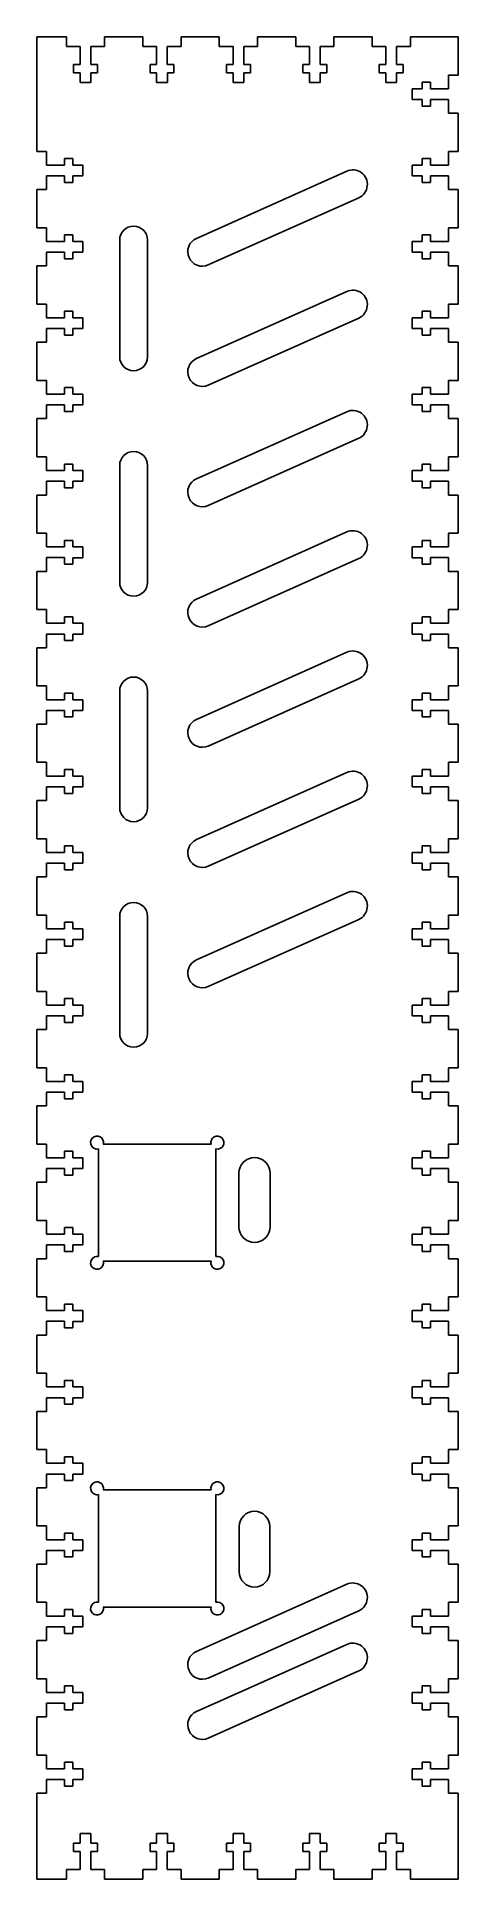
# Model space of a CAD drawing. Header units: millimetres. Extents: x -70 to 70, y -306 to 306.
import ezdxf

# ---------------------------------------------------------------- set-up
doc = ezdxf.new("R2010")
doc.units = ezdxf.units.MM
doc.layers.add('SLD-0', color=179, linetype='Continuous')

msp = doc.modelspace()

# ---------------------------------------------------------------- linework, layer by layer
at = {"layer": 'SLD-0'}
for p, q in [((-60.17, 306.39), (-70, 306.39)), ((-70, 306.39), (-70, 268.29)), ((-60.17, 303.21), (-60.17, 306.39)), ((-34.77, 306.39), (-47.47, 306.39)), ((-47.47, 306.39), (-47.47, 303.21)), ((-34.77, 303.21), (-34.77, 306.39)), ((-9.37, 306.39), (-22.07, 306.39)), ((-22.07, 306.39), (-22.07, 303.21)), ((-9.37, 303.21), (-9.37, 306.39)), ((16.03, 306.39), (3.33, 306.39)), ((3.33, 306.39), (3.33, 303.21)), ((16.03, 303.21), (16.03, 306.39)), ((41.43, 306.39), (28.73, 306.39)), ((28.73, 306.39), (28.73, 303.21)), ((41.43, 303.21), (41.43, 306.39)), ((70, 306.39), (54.13, 306.39)), ((54.13, 306.39), (54.13, 303.21)), ((70, 293.69), (70, 306.39)), ((-55.6, 303.21), (-60.17, 303.21)), ((-55.6, 297.21), (-55.6, 303.21)), ((-47.47, 303.21), (-52.04, 303.21)), ((-52.04, 303.21), (-52.04, 297.21)), ((-30.2, 303.21), (-34.77, 303.21)), ((-30.2, 297.21), (-30.2, 303.21)), ((-22.07, 303.21), (-26.64, 303.21)), ((-26.64, 303.21), (-26.64, 297.21)), ((-4.8, 303.21), (-9.37, 303.21)), ((-4.8, 297.21), (-4.8, 303.21)), ((3.33, 303.21), (-1.24, 303.21)), ((-1.24, 303.21), (-1.24, 297.21)), ((20.6, 303.21), (16.03, 303.21)), ((20.6, 297.21), (20.6, 303.21)), ((28.73, 303.21), (24.16, 303.21)), ((24.16, 303.21), (24.16, 297.21)), ((46, 303.21), (41.43, 303.21)), ((46, 297.21), (46, 303.21)), ((54.13, 303.21), (49.56, 303.21)), ((49.56, 303.21), (49.56, 297.21)), ((-57.79, 294.43), (-57.79, 297.21)), ((-57.79, 297.21), (-55.6, 297.21)), ((-55.6, 294.43), (-57.79, 294.43)), ((-55.6, 291.15), (-55.6, 294.43)), ((-52.04, 297.21), (-49.85, 297.21)), ((-49.85, 294.43), (-52.03, 294.43)), ((-52.03, 294.43), (-52.03, 291.15)), ((-49.85, 297.21), (-49.85, 294.43)), ((-32.39, 294.43), (-32.39, 297.21)), ((-32.39, 297.21), (-30.2, 297.21)), ((-30.2, 294.43), (-32.39, 294.43)), ((-30.2, 291.15), (-30.2, 294.43)), ((-26.64, 297.21), (-24.45, 297.21)), ((-24.45, 294.43), (-26.63, 294.43)), ((-26.63, 294.43), (-26.63, 291.15)), ((-24.45, 297.21), (-24.45, 294.43)), ((-6.99, 294.43), (-6.99, 297.21)), ((-6.99, 297.21), (-4.8, 297.21)), ((-4.8, 294.43), (-6.99, 294.43)), ((-4.8, 291.15), (-4.8, 294.43)), ((-1.24, 297.21), (0.95, 297.21)), ((0.95, 294.43), (-1.23, 294.43)), ((-1.23, 294.43), (-1.23, 291.15)), ((0.95, 297.21), (0.95, 294.43)), ((18.41, 294.43), (18.41, 297.21)), ((18.41, 297.21), (20.6, 297.21)), ((20.6, 294.43), (18.41, 294.43)), ((20.6, 291.15), (20.6, 294.43)), ((24.16, 297.21), (26.35, 297.21)), ((26.35, 294.43), (24.17, 294.43)), ((24.17, 294.43), (24.17, 291.15)), ((26.35, 297.21), (26.35, 294.43)), ((43.81, 294.43), (43.81, 297.21)), ((43.81, 297.21), (46, 297.21)), ((46, 294.43), (43.81, 294.43)), ((46, 291.15), (46, 294.43)), ((49.56, 297.21), (51.75, 297.21)), ((51.75, 294.43), (49.57, 294.43)), ((49.57, 294.43), (49.57, 291.15)), ((51.75, 297.21), (51.75, 294.43)), ((-52.03, 291.15), (-55.6, 291.15)), ((-26.63, 291.15), (-30.2, 291.15)), ((-1.23, 291.15), (-4.8, 291.15)), ((24.17, 291.15), (20.6, 291.15)), ((49.57, 291.15), (46, 291.15)), ((54.76, 285.55), (54.76, 289.12)), ((54.76, 289.12), (58.05, 289.12)), ((58.05, 289.12), (58.05, 291.31)), ((58.05, 291.31), (60.83, 291.31)), ((60.83, 291.31), (60.83, 289.12)), ((60.83, 289.12), (66.83, 289.12)), ((66.83, 289.12), (66.83, 293.69)), ((66.83, 293.69), (70, 293.69)), ((58.05, 285.55), (54.76, 285.55)), ((58.05, 283.37), (58.05, 285.55)), ((60.83, 283.37), (58.05, 283.37)), ((60.83, 285.56), (60.83, 283.37)), ((66.83, 285.56), (60.83, 285.56)), ((66.83, 280.99), (66.83, 285.56)), ((70, 280.99), (66.83, 280.99)), ((70, 268.29), (70, 280.99)), ((-70, 268.29), (-66.82, 268.29)), ((-66.82, 268.29), (-66.82, 263.72)), ((-66.82, 263.72), (-60.82, 263.72)), ((-60.82, 263.72), (-60.82, 265.91)), ((-60.82, 265.91), (-58.04, 265.91)), ((-58.04, 265.91), (-58.04, 263.72)), ((-58.04, 263.72), (-54.76, 263.72)), ((-54.76, 263.72), (-54.76, 260.15)), ((54.76, 260.15), (54.76, 263.72)), ((54.76, 263.72), (58.05, 263.72)), ((58.05, 263.72), (58.05, 265.91)), ((58.05, 265.91), (60.83, 265.91)), ((60.83, 265.91), (60.83, 263.72)), ((60.83, 263.72), (66.83, 263.72)), ((66.83, 263.72), (66.83, 268.29)), ((66.83, 268.29), (70, 268.29)), ((-60.82, 260.16), (-66.82, 260.16)), ((-66.82, 260.16), (-66.82, 255.59)), ((-60.82, 257.97), (-60.82, 260.16)), ((-58.04, 257.97), (-60.82, 257.97)), ((-54.76, 260.15), (-58.04, 260.15)), ((-58.04, 260.15), (-58.04, 257.97)), ((-16.97, 239.36), (33.03, 261.7)), ((58.05, 260.15), (54.76, 260.15)), ((58.05, 257.97), (58.05, 260.15)), ((60.83, 257.97), (58.05, 257.97)), ((66.83, 260.16), (60.83, 260.16)), ((60.83, 260.16), (60.83, 257.97)), ((66.83, 255.59), (66.83, 260.16)), ((-66.82, 255.59), (-70, 255.59)), ((-70, 255.59), (-70, 242.89)), ((36.98, 252.85), (-13.02, 230.51)), ((70, 255.59), (66.83, 255.59)), ((70, 242.89), (70, 255.59)), ((-70, 242.89), (-66.82, 242.89)), ((-66.82, 242.89), (-66.82, 238.32)), ((-60.82, 238.32), (-60.82, 240.51)), ((-60.82, 240.51), (-58.04, 240.51)), ((-58.04, 240.51), (-58.04, 238.32)), ((58.05, 238.32), (58.05, 240.51)), ((58.05, 240.51), (60.83, 240.51)), ((60.83, 240.51), (60.83, 238.32)), ((66.83, 238.32), (66.83, 242.89)), ((66.83, 242.89), (70, 242.89)), ((-66.82, 238.32), (-60.82, 238.32)), ((-60.82, 234.76), (-66.82, 234.76)), ((-66.82, 234.76), (-66.82, 230.19)), ((-60.82, 232.57), (-60.82, 234.76)), ((-58.04, 238.32), (-54.76, 238.32)), ((-54.76, 234.75), (-58.04, 234.75)), ((-58.04, 234.75), (-58.04, 232.57)), ((-54.76, 238.32), (-54.76, 234.75)), ((-42.47, 199.94), (-42.47, 238.84)), ((-33.25, 238.84), (-33.25, 199.94)), ((54.76, 234.75), (54.76, 238.32)), ((54.76, 238.32), (58.05, 238.32)), ((58.05, 234.75), (54.76, 234.75)), ((58.05, 232.57), (58.05, 234.75)), ((60.83, 238.32), (66.83, 238.32)), ((66.83, 234.76), (60.83, 234.76)), ((60.83, 234.76), (60.83, 232.57)), ((66.83, 230.19), (66.83, 234.76)), ((-66.82, 230.19), (-70, 230.19)), ((-70, 230.19), (-70, 217.49)), ((-58.04, 232.57), (-60.82, 232.57)), ((60.83, 232.57), (58.05, 232.57)), ((70, 230.19), (66.83, 230.19)), ((70, 217.49), (70, 230.19)), ((-16.97, 199.36), (33.03, 221.7)), ((-70, 217.49), (-66.82, 217.49)), ((-66.82, 217.49), (-66.82, 212.92)), ((-60.82, 212.92), (-60.82, 215.11)), ((-60.82, 215.11), (-58.04, 215.11)), ((-58.04, 215.11), (-58.04, 212.92)), ((58.05, 212.92), (58.05, 215.11)), ((58.05, 215.11), (60.83, 215.11)), ((60.83, 215.11), (60.83, 212.92)), ((66.83, 212.92), (66.83, 217.49)), ((66.83, 217.49), (70, 217.49)), ((-66.82, 212.92), (-60.82, 212.92)), ((-60.82, 209.36), (-66.82, 209.36)), ((-66.82, 209.36), (-66.82, 204.79)), ((-60.82, 207.17), (-60.82, 209.36)), ((-58.04, 212.92), (-54.76, 212.92)), ((-54.76, 209.35), (-58.04, 209.35)), ((-58.04, 209.35), (-58.04, 207.17)), ((-54.76, 212.92), (-54.76, 209.35)), ((36.98, 212.85), (-13.02, 190.51)), ((54.76, 209.35), (54.76, 212.92)), ((54.76, 212.92), (58.05, 212.92)), ((58.05, 209.35), (54.76, 209.35)), ((58.05, 207.17), (58.05, 209.35)), ((60.83, 212.92), (66.83, 212.92)), ((66.83, 209.36), (60.83, 209.36)), ((60.83, 209.36), (60.83, 207.17)), ((66.83, 204.79), (66.83, 209.36)), ((-66.82, 204.79), (-70, 204.79)), ((-70, 204.79), (-70, 192.09)), ((-58.04, 207.17), (-60.82, 207.17)), ((60.83, 207.17), (58.05, 207.17)), ((70, 204.79), (66.83, 204.79)), ((70, 192.09), (70, 204.79)), ((-70, 192.09), (-66.82, 192.09)), ((-66.82, 192.09), (-66.82, 187.52)), ((66.83, 187.52), (66.83, 192.09)), ((66.83, 192.09), (70, 192.09)), ((-66.82, 187.52), (-60.82, 187.52)), ((-60.82, 183.96), (-66.82, 183.96)), ((-66.82, 183.96), (-66.82, 179.39)), ((-60.82, 187.52), (-60.82, 189.71)), ((-60.82, 189.71), (-58.04, 189.71)), ((-60.82, 181.77), (-60.82, 183.96)), ((-58.04, 189.71), (-58.04, 187.52)), ((-58.04, 187.52), (-54.76, 187.52)), ((-54.76, 183.95), (-58.04, 183.95)), ((-58.04, 183.95), (-58.04, 181.77)), ((-54.76, 187.52), (-54.76, 183.95)), ((54.76, 183.95), (54.76, 187.52)), ((54.76, 187.52), (58.05, 187.52)), ((58.05, 183.95), (54.76, 183.95)), ((58.05, 187.52), (58.05, 189.71)), ((58.05, 189.71), (60.83, 189.71)), ((58.05, 181.77), (58.05, 183.95)), ((60.83, 189.71), (60.83, 187.52)), ((60.83, 187.52), (66.83, 187.52)), ((66.83, 183.96), (60.83, 183.96)), ((60.83, 183.96), (60.83, 181.77)), ((66.83, 179.39), (66.83, 183.96)), ((-66.82, 179.39), (-70, 179.39)), ((-70, 179.39), (-70, 166.69)), ((-58.04, 181.77), (-60.82, 181.77)), ((-16.97, 159.36), (33.03, 181.7)), ((60.83, 181.77), (58.05, 181.77)), ((70, 179.39), (66.83, 179.39)), ((70, 166.69), (70, 179.39)), ((36.98, 172.85), (-13.02, 150.51)), ((-70, 166.69), (-66.82, 166.69)), ((-66.82, 166.69), (-66.82, 162.12)), ((66.83, 162.12), (66.83, 166.69)), ((66.83, 166.69), (70, 166.69)), ((-66.82, 162.12), (-60.82, 162.12)), ((-60.82, 162.12), (-60.82, 164.31)), ((-60.82, 164.31), (-58.04, 164.31)), ((-58.04, 164.31), (-58.04, 162.12)), ((-58.04, 162.12), (-54.76, 162.12)), ((-54.76, 162.12), (-54.76, 158.55)), ((-42.47, 124.94), (-42.47, 163.84)), ((-33.25, 163.84), (-33.25, 124.94)), ((54.76, 158.55), (54.76, 162.12)), ((54.76, 162.12), (58.05, 162.12)), ((58.05, 162.12), (58.05, 164.31)), ((58.05, 164.31), (60.83, 164.31)), ((60.83, 164.31), (60.83, 162.12)), ((60.83, 162.12), (66.83, 162.12)), ((-66.82, 153.99), (-70, 153.99)), ((-70, 153.99), (-70, 141.29)), ((-60.82, 158.56), (-66.82, 158.56)), ((-66.82, 158.56), (-66.82, 153.99)), ((-60.82, 156.37), (-60.82, 158.56)), ((-58.04, 156.37), (-60.82, 156.37)), ((-54.76, 158.55), (-58.04, 158.55)), ((-58.04, 158.55), (-58.04, 156.37)), ((58.05, 158.55), (54.76, 158.55)), ((58.05, 156.37), (58.05, 158.55)), ((60.83, 156.37), (58.05, 156.37)), ((66.83, 158.56), (60.83, 158.56)), ((60.83, 158.56), (60.83, 156.37)), ((66.83, 153.99), (66.83, 158.56)), ((70, 153.99), (66.83, 153.99)), ((70, 141.29), (70, 153.99)), ((-70, 141.29), (-66.82, 141.29)), ((-66.82, 141.29), (-66.82, 136.72)), ((-16.97, 119.36), (33.03, 141.7)), ((66.83, 136.72), (66.83, 141.29)), ((66.83, 141.29), (70, 141.29)), ((-66.82, 136.72), (-60.82, 136.72)), ((-60.82, 136.72), (-60.82, 138.91)), ((-60.82, 138.91), (-58.04, 138.91)), ((-58.04, 138.91), (-58.04, 136.72)), ((-58.04, 136.72), (-54.76, 136.72)), ((-54.76, 136.72), (-54.76, 133.15)), ((54.76, 133.15), (54.76, 136.72)), ((54.76, 136.72), (58.05, 136.72)), ((58.05, 136.72), (58.05, 138.91)), ((58.05, 138.91), (60.83, 138.91)), ((60.83, 138.91), (60.83, 136.72)), ((60.83, 136.72), (66.83, 136.72)), ((-60.82, 133.16), (-66.82, 133.16)), ((-66.82, 133.16), (-66.82, 128.59)), ((-60.82, 130.97), (-60.82, 133.16)), ((-58.04, 130.97), (-60.82, 130.97)), ((-54.76, 133.15), (-58.04, 133.15)), ((-58.04, 133.15), (-58.04, 130.97)), ((36.98, 132.85), (-13.02, 110.51)), ((58.05, 133.15), (54.76, 133.15)), ((58.05, 130.97), (58.05, 133.15)), ((60.83, 130.97), (58.05, 130.97)), ((66.83, 133.16), (60.83, 133.16)), ((60.83, 133.16), (60.83, 130.97)), ((66.83, 128.59), (66.83, 133.16)), ((-66.82, 128.59), (-70, 128.59)), ((-70, 128.59), (-70, 115.89)), ((70, 128.59), (66.83, 128.59)), ((70, 115.89), (70, 128.59)), ((-70, 115.89), (-66.82, 115.89)), ((-66.82, 115.89), (-66.82, 111.32)), ((-66.82, 111.32), (-60.82, 111.32)), ((-60.82, 111.32), (-60.82, 113.51)), ((-60.82, 113.51), (-58.04, 113.51)), ((-58.04, 113.51), (-58.04, 111.32)), ((-58.04, 111.32), (-54.76, 111.32)), ((-54.76, 111.32), (-54.76, 107.75)), ((54.76, 107.75), (54.76, 111.32)), ((54.76, 111.32), (58.05, 111.32)), ((58.05, 111.32), (58.05, 113.51)), ((58.05, 113.51), (60.83, 113.51)), ((60.83, 113.51), (60.83, 111.32)), ((60.83, 111.32), (66.83, 111.32)), ((66.83, 111.32), (66.83, 115.89)), ((66.83, 115.89), (70, 115.89)), ((-60.82, 107.76), (-66.82, 107.76)), ((-66.82, 107.76), (-66.82, 103.19)), ((-60.82, 105.57), (-60.82, 107.76)), ((-58.04, 105.57), (-60.82, 105.57)), ((-54.76, 107.75), (-58.04, 107.75)), ((-58.04, 107.75), (-58.04, 105.57)), ((58.05, 107.75), (54.76, 107.75)), ((58.05, 105.57), (58.05, 107.75)), ((60.83, 105.57), (58.05, 105.57)), ((66.83, 107.76), (60.83, 107.76)), ((60.83, 107.76), (60.83, 105.57)), ((66.83, 103.19), (66.83, 107.76)), ((-66.82, 103.19), (-70, 103.19)), ((-70, 103.19), (-70, 90.49)), ((-16.97, 79.36), (33.03, 101.7)), ((70, 103.19), (66.83, 103.19)), ((70, 90.49), (70, 103.19)), ((36.98, 92.85), (-13.02, 70.51)), ((-70, 90.49), (-66.82, 90.49)), ((-66.82, 90.49), (-66.82, 85.92)), ((-66.82, 85.92), (-60.82, 85.92)), ((-60.82, 85.92), (-60.82, 88.11)), ((-60.82, 88.11), (-58.04, 88.11)), ((-58.04, 88.11), (-58.04, 85.92)), ((-58.04, 85.92), (-54.76, 85.92)), ((-54.76, 85.92), (-54.76, 82.35)), ((-42.47, 49.94), (-42.47, 88.84)), ((-33.25, 88.84), (-33.25, 49.94)), ((54.76, 82.35), (54.76, 85.92)), ((54.76, 85.92), (58.05, 85.92)), ((58.05, 85.92), (58.05, 88.11)), ((58.05, 88.11), (60.83, 88.11)), ((60.83, 88.11), (60.83, 85.92)), ((60.83, 85.92), (66.83, 85.92)), ((66.83, 85.92), (66.83, 90.49)), ((66.83, 90.49), (70, 90.49)), ((-60.82, 82.36), (-66.82, 82.36)), ((-66.82, 82.36), (-66.82, 77.79)), ((-60.82, 80.17), (-60.82, 82.36)), ((-58.04, 80.17), (-60.82, 80.17)), ((-54.76, 82.35), (-58.04, 82.35)), ((-58.04, 82.35), (-58.04, 80.17)), ((58.05, 82.35), (54.76, 82.35)), ((58.05, 80.17), (58.05, 82.35)), ((60.83, 80.17), (58.05, 80.17)), ((66.83, 82.36), (60.83, 82.36)), ((60.83, 82.36), (60.83, 80.17)), ((66.83, 77.79), (66.83, 82.36)), ((-66.82, 77.79), (-70, 77.79)), ((-70, 77.79), (-70, 65.09)), ((70, 77.79), (66.83, 77.79)), ((70, 65.09), (70, 77.79)), ((-70, 65.09), (-66.82, 65.09)), ((-66.82, 65.09), (-66.82, 60.52)), ((-60.82, 60.52), (-60.82, 62.71)), ((-60.82, 62.71), (-58.04, 62.71)), ((-58.04, 62.71), (-58.04, 60.52)), ((-16.97, 39.36), (33.03, 61.7)), ((58.05, 60.52), (58.05, 62.71)), ((58.05, 62.71), (60.83, 62.71)), ((60.83, 62.71), (60.83, 60.52)), ((66.83, 60.52), (66.83, 65.09)), ((66.83, 65.09), (70, 65.09)), ((-66.82, 60.52), (-60.82, 60.52)), ((-60.82, 56.96), (-66.82, 56.96)), ((-66.82, 56.96), (-66.82, 52.39)), ((-60.82, 54.77), (-60.82, 56.96)), ((-58.04, 60.52), (-54.76, 60.52)), ((-54.76, 56.95), (-58.04, 56.95)), ((-58.04, 56.95), (-58.04, 54.77)), ((-54.76, 60.52), (-54.76, 56.95)), ((54.76, 56.95), (54.76, 60.52)), ((54.76, 60.52), (58.05, 60.52)), ((58.05, 56.95), (54.76, 56.95)), ((58.05, 54.77), (58.05, 56.95)), ((60.83, 60.52), (66.83, 60.52)), ((66.83, 56.96), (60.83, 56.96)), ((60.83, 56.96), (60.83, 54.77)), ((66.83, 52.39), (66.83, 56.96)), ((-66.82, 52.39), (-70, 52.39)), ((-70, 52.39), (-70, 39.69)), ((-58.04, 54.77), (-60.82, 54.77)), ((36.98, 52.85), (-13.02, 30.51)), ((60.83, 54.77), (58.05, 54.77)), ((70, 52.39), (66.83, 52.39)), ((70, 39.69), (70, 52.39)), ((-70, 39.69), (-66.82, 39.69)), ((-66.82, 39.69), (-66.82, 35.12)), ((-60.82, 35.12), (-60.82, 37.31)), ((-60.82, 37.31), (-58.04, 37.31)), ((-58.04, 37.31), (-58.04, 35.12)), ((58.05, 35.12), (58.05, 37.31)), ((58.05, 37.31), (60.83, 37.31)), ((60.83, 37.31), (60.83, 35.12)), ((66.83, 35.12), (66.83, 39.69)), ((66.83, 39.69), (70, 39.69)), ((-66.82, 35.12), (-60.82, 35.12)), ((-60.82, 31.56), (-66.82, 31.56)), ((-66.82, 31.56), (-66.82, 26.99)), ((-60.82, 29.37), (-60.82, 31.56)), ((-58.04, 35.12), (-54.76, 35.12)), ((-54.76, 31.55), (-58.04, 31.55)), ((-58.04, 31.55), (-58.04, 29.37)), ((-54.76, 35.12), (-54.76, 31.55)), ((54.76, 31.55), (54.76, 35.12)), ((54.76, 35.12), (58.05, 35.12)), ((58.05, 31.55), (54.76, 31.55)), ((58.05, 29.37), (58.05, 31.55)), ((60.83, 35.12), (66.83, 35.12)), ((66.83, 31.56), (60.83, 31.56)), ((60.83, 31.56), (60.83, 29.37)), ((66.83, 26.99), (66.83, 31.56)), ((-66.82, 26.99), (-70, 26.99)), ((-70, 26.99), (-70, 14.29)), ((-58.04, 29.37), (-60.82, 29.37)), ((60.83, 29.37), (58.05, 29.37)), ((70, 26.99), (66.83, 26.99)), ((70, 14.29), (70, 26.99)), ((-16.97, -0.64), (33.03, 21.7)), ((-70, 14.29), (-66.82, 14.29)), ((-66.82, 14.29), (-66.82, 9.72)), ((-42.47, -25.06), (-42.47, 13.84)), ((-33.25, 13.84), (-33.25, -25.06)), ((36.98, 12.85), (-13.02, -9.49)), ((66.83, 9.72), (66.83, 14.29)), ((66.83, 14.29), (70, 14.29)), ((-66.82, 9.72), (-60.82, 9.72)), ((-60.82, 6.16), (-66.82, 6.16)), ((-66.82, 6.16), (-66.82, 1.59)), ((-60.82, 9.72), (-60.82, 11.91)), ((-60.82, 11.91), (-58.04, 11.91)), ((-60.82, 3.97), (-60.82, 6.16)), ((-58.04, 11.91), (-58.04, 9.72)), ((-58.04, 9.72), (-54.76, 9.72)), ((-54.76, 6.15), (-58.04, 6.15)), ((-58.04, 6.15), (-58.04, 3.97)), ((-54.76, 9.72), (-54.76, 6.15)), ((54.76, 6.15), (54.76, 9.72)), ((54.76, 9.72), (58.05, 9.72)), ((58.05, 6.15), (54.76, 6.15)), ((58.05, 9.72), (58.05, 11.91)), ((58.05, 11.91), (60.83, 11.91)), ((58.05, 3.97), (58.05, 6.15)), ((60.83, 11.91), (60.83, 9.72)), ((60.83, 9.72), (66.83, 9.72)), ((66.83, 6.16), (60.83, 6.16)), ((60.83, 6.16), (60.83, 3.97)), ((66.83, 1.59), (66.83, 6.16)), ((-66.82, 1.59), (-70, 1.59)), ((-70, 1.59), (-70, -11.11)), ((-58.04, 3.97), (-60.82, 3.97)), ((60.83, 3.97), (58.05, 3.97)), ((70, 1.59), (66.83, 1.59)), ((70, -11.11), (70, 1.59)), ((-70, -11.11), (-66.82, -11.11)), ((-66.82, -11.11), (-66.82, -15.68)), ((66.83, -15.68), (66.83, -11.11)), ((66.83, -11.11), (70, -11.11)), ((-66.82, -15.68), (-60.82, -15.68)), ((-60.82, -15.68), (-60.82, -13.49)), ((-60.82, -13.49), (-58.04, -13.49)), ((-58.04, -13.49), (-58.04, -15.68)), ((-58.04, -15.68), (-54.76, -15.68)), ((-54.76, -15.68), (-54.76, -19.25)), ((54.76, -19.25), (54.76, -15.68)), ((54.76, -15.68), (58.05, -15.68)), ((58.05, -15.68), (58.05, -13.49)), ((58.05, -13.49), (60.83, -13.49)), ((60.83, -13.49), (60.83, -15.68)), ((60.83, -15.68), (66.83, -15.68)), ((-66.82, -23.81), (-70, -23.81)), ((-70, -23.81), (-70, -36.51)), ((-60.82, -19.24), (-66.82, -19.24)), ((-66.82, -19.24), (-66.82, -23.81)), ((-60.82, -21.43), (-60.82, -19.24)), ((-58.04, -21.43), (-60.82, -21.43)), ((-54.76, -19.25), (-58.04, -19.25)), ((-58.04, -19.25), (-58.04, -21.43)), ((58.05, -19.25), (54.76, -19.25)), ((58.05, -21.43), (58.05, -19.25)), ((60.83, -21.43), (58.05, -21.43)), ((66.83, -19.24), (60.83, -19.24)), ((60.83, -19.24), (60.83, -21.43)), ((66.83, -23.81), (66.83, -19.24)), ((70, -23.81), (66.83, -23.81)), ((70, -36.51), (70, -23.81)), ((-70, -36.51), (-66.82, -36.51)), ((-66.82, -36.51), (-66.82, -41.08)), ((66.83, -41.08), (66.83, -36.51)), ((66.83, -36.51), (70, -36.51)), ((-66.82, -41.08), (-60.82, -41.08)), ((-60.82, -41.08), (-60.82, -38.89)), ((-60.82, -38.89), (-58.04, -38.89)), ((-58.04, -38.89), (-58.04, -41.08)), ((-58.04, -41.08), (-54.76, -41.08)), ((-54.76, -41.08), (-54.76, -44.65)), ((54.76, -44.65), (54.76, -41.08)), ((54.76, -41.08), (58.05, -41.08)), ((58.05, -41.08), (58.05, -38.89)), ((58.05, -38.89), (60.83, -38.89)), ((60.83, -38.89), (60.83, -41.08)), ((60.83, -41.08), (66.83, -41.08)), ((-60.82, -44.64), (-66.82, -44.64)), ((-66.82, -44.64), (-66.82, -49.21)), ((-60.82, -46.83), (-60.82, -44.64)), ((-58.04, -46.83), (-60.82, -46.83)), ((-54.76, -44.65), (-58.04, -44.65)), ((-58.04, -44.65), (-58.04, -46.83)), ((58.05, -44.65), (54.76, -44.65)), ((58.05, -46.83), (58.05, -44.65)), ((60.83, -46.83), (58.05, -46.83)), ((66.83, -44.64), (60.83, -44.64)), ((60.83, -44.64), (60.83, -46.83)), ((66.83, -49.21), (66.83, -44.64)), ((-66.82, -49.21), (-70, -49.21)), ((-70, -49.21), (-70, -61.91)), ((70, -49.21), (66.83, -49.21)), ((70, -61.91), (70, -49.21)), ((-70, -61.91), (-66.82, -61.91)), ((-66.82, -61.91), (-66.82, -66.48)), ((-66.82, -66.48), (-60.82, -66.48)), ((-60.82, -66.48), (-60.82, -64.29)), ((-60.82, -64.29), (-58.04, -64.29)), ((-58.04, -64.29), (-58.04, -66.48)), ((-58.04, -66.48), (-54.76, -66.48)), ((-54.76, -66.48), (-54.76, -70.05)), ((-49.5, -99.3), (-49.5, -63.48)), ((-47.91, -61.89), (-12.09, -61.89)), ((-10.5, -63.48), (-10.5, -99.3)), ((54.76, -70.05), (54.76, -66.48)), ((54.76, -66.48), (58.05, -66.48)), ((58.05, -66.48), (58.05, -64.29)), ((58.05, -64.29), (60.83, -64.29)), ((60.83, -64.29), (60.83, -66.48)), ((60.83, -66.48), (66.83, -66.48)), ((66.83, -66.48), (66.83, -61.91)), ((66.83, -61.91), (70, -61.91)), ((-60.82, -70.04), (-66.82, -70.04)), ((-66.82, -70.04), (-66.82, -74.61)), ((-60.82, -72.23), (-60.82, -70.04)), ((-58.04, -72.23), (-60.82, -72.23)), ((-54.76, -70.05), (-58.04, -70.05)), ((-58.04, -70.05), (-58.04, -72.23)), ((-2.89, -89.41), (-2.89, -71.57)), ((7.55, -71.57), (7.55, -89.41)), ((58.05, -70.05), (54.76, -70.05)), ((58.05, -72.23), (58.05, -70.05)), ((60.83, -72.23), (58.05, -72.23)), ((66.83, -70.04), (60.83, -70.04)), ((60.83, -70.04), (60.83, -72.23)), ((66.83, -74.61), (66.83, -70.04)), ((-66.82, -74.61), (-70, -74.61)), ((-70, -74.61), (-70, -87.31)), ((70, -74.61), (66.83, -74.61)), ((70, -87.31), (70, -74.61)), ((-70, -87.31), (-66.82, -87.31)), ((-66.82, -87.31), (-66.82, -91.88)), ((-66.82, -91.88), (-60.82, -91.88)), ((-60.82, -91.88), (-60.82, -89.69)), ((-60.82, -89.69), (-58.04, -89.69)), ((-58.04, -89.69), (-58.04, -91.88)), ((-58.04, -91.88), (-54.76, -91.88)), ((-54.76, -91.88), (-54.76, -95.45)), ((54.76, -95.45), (54.76, -91.88)), ((54.76, -91.88), (58.05, -91.88)), ((58.05, -91.88), (58.05, -89.69)), ((58.05, -89.69), (60.83, -89.69)), ((60.83, -89.69), (60.83, -91.88)), ((60.83, -91.88), (66.83, -91.88)), ((66.83, -91.88), (66.83, -87.31)), ((66.83, -87.31), (70, -87.31)), ((-60.82, -95.44), (-66.82, -95.44)), ((-66.82, -95.44), (-66.82, -100.01)), ((-60.82, -97.63), (-60.82, -95.44)), ((-58.04, -97.63), (-60.82, -97.63)), ((-54.76, -95.45), (-58.04, -95.45)), ((-58.04, -95.45), (-58.04, -97.63)), ((58.05, -95.45), (54.76, -95.45)), ((58.05, -97.63), (58.05, -95.45)), ((60.83, -97.63), (58.05, -97.63)), ((66.83, -95.44), (60.83, -95.44)), ((60.83, -95.44), (60.83, -97.63)), ((66.83, -100.01), (66.83, -95.44)), ((-66.82, -100.01), (-70, -100.01)), ((-70, -100.01), (-70, -112.71)), ((-12.09, -100.89), (-47.91, -100.89)), ((70, -100.01), (66.83, -100.01)), ((70, -112.71), (70, -100.01)), ((-70, -112.71), (-66.82, -112.71)), ((-66.82, -112.71), (-66.82, -117.28)), ((-60.82, -117.28), (-60.82, -115.09)), ((-60.82, -115.09), (-58.04, -115.09)), ((-58.04, -115.09), (-58.04, -117.28)), ((58.05, -117.28), (58.05, -115.09)), ((58.05, -115.09), (60.83, -115.09)), ((60.83, -115.09), (60.83, -117.28)), ((66.83, -117.28), (66.83, -112.71)), ((66.83, -112.71), (70, -112.71)), ((-66.82, -117.28), (-60.82, -117.28)), ((-60.82, -120.84), (-66.82, -120.84)), ((-66.82, -120.84), (-66.82, -125.41)), ((-60.82, -123.03), (-60.82, -120.84)), ((-58.04, -117.28), (-54.76, -117.28)), ((-54.76, -120.85), (-58.04, -120.85)), ((-58.04, -120.85), (-58.04, -123.03)), ((-54.76, -117.28), (-54.76, -120.85)), ((54.76, -120.85), (54.76, -117.28)), ((54.76, -117.28), (58.05, -117.28)), ((58.05, -120.85), (54.76, -120.85)), ((58.05, -123.03), (58.05, -120.85)), ((60.83, -117.28), (66.83, -117.28)), ((66.83, -120.84), (60.83, -120.84)), ((60.83, -120.84), (60.83, -123.03)), ((66.83, -125.41), (66.83, -120.84)), ((-66.82, -125.41), (-70, -125.41)), ((-70, -125.41), (-70, -138.11)), ((-58.04, -123.03), (-60.82, -123.03)), ((60.83, -123.03), (58.05, -123.03)), ((70, -125.41), (66.83, -125.41)), ((70, -138.11), (70, -125.41)), ((-70, -138.11), (-66.82, -138.11)), ((-66.82, -138.11), (-66.82, -142.68)), ((-60.82, -142.68), (-60.82, -140.49)), ((-60.82, -140.49), (-58.04, -140.49)), ((-58.04, -140.49), (-58.04, -142.68)), ((58.05, -142.68), (58.05, -140.49)), ((58.05, -140.49), (60.83, -140.49)), ((60.83, -140.49), (60.83, -142.68)), ((66.83, -142.68), (66.83, -138.11)), ((66.83, -138.11), (70, -138.11)), ((-66.82, -142.68), (-60.82, -142.68)), ((-60.82, -146.24), (-66.82, -146.24)), ((-66.82, -146.24), (-66.82, -150.81)), ((-60.82, -148.43), (-60.82, -146.24)), ((-58.04, -142.68), (-54.76, -142.68)), ((-54.76, -146.25), (-58.04, -146.25)), ((-58.04, -146.25), (-58.04, -148.43)), ((-54.76, -142.68), (-54.76, -146.25)), ((54.76, -146.25), (54.76, -142.68)), ((54.76, -142.68), (58.05, -142.68)), ((58.05, -146.25), (54.76, -146.25)), ((58.05, -148.43), (58.05, -146.25)), ((60.83, -142.68), (66.83, -142.68)), ((66.83, -146.24), (60.83, -146.24)), ((60.83, -146.24), (60.83, -148.43)), ((66.83, -150.81), (66.83, -146.24)), ((-66.82, -150.81), (-70, -150.81)), ((-70, -150.81), (-70, -163.51)), ((-58.04, -148.43), (-60.82, -148.43)), ((60.83, -148.43), (58.05, -148.43)), ((70, -150.81), (66.83, -150.81)), ((70, -163.51), (70, -150.81)), ((-70, -163.51), (-66.82, -163.51)), ((-66.82, -163.51), (-66.82, -168.08)), ((66.83, -168.08), (66.83, -163.51)), ((66.83, -163.51), (70, -163.51)), ((-66.82, -168.08), (-60.82, -168.08)), ((-60.82, -168.08), (-60.82, -165.89)), ((-60.82, -165.89), (-58.04, -165.89)), ((-58.04, -165.89), (-58.04, -168.08)), ((-58.04, -168.08), (-54.76, -168.08)), ((-54.76, -168.08), (-54.76, -171.65)), ((54.76, -171.65), (54.76, -168.08)), ((54.76, -168.08), (58.05, -168.08)), ((58.05, -168.08), (58.05, -165.89)), ((58.05, -165.89), (60.83, -165.89)), ((60.83, -165.89), (60.83, -168.08)), ((60.83, -168.08), (66.83, -168.08)), ((-66.82, -176.21), (-70, -176.21)), ((-70, -176.21), (-70, -188.91)), ((-60.82, -171.64), (-66.82, -171.64)), ((-66.82, -171.64), (-66.82, -176.21)), ((-60.82, -173.83), (-60.82, -171.64)), ((-58.04, -173.83), (-60.82, -173.83)), ((-54.76, -171.65), (-58.04, -171.65)), ((-58.04, -171.65), (-58.04, -173.83)), ((-47.91, -176.89), (-12.09, -176.89)), ((58.05, -171.65), (54.76, -171.65)), ((58.05, -173.83), (58.05, -171.65)), ((60.83, -173.83), (58.05, -173.83)), ((66.83, -171.64), (60.83, -171.64)), ((60.83, -171.64), (60.83, -173.83)), ((66.83, -176.21), (66.83, -171.64)), ((70, -176.21), (66.83, -176.21)), ((70, -188.91), (70, -176.21)), ((-49.5, -214.3), (-49.5, -178.48)), ((-10.5, -178.48), (-10.5, -214.3)), ((-70, -188.91), (-66.82, -188.91)), ((-66.82, -188.91), (-66.82, -193.48)), ((-2.74, -204.17), (-2.74, -189.11)), ((7.39, -189.11), (7.39, -204.17)), ((66.83, -193.48), (66.83, -188.91)), ((66.83, -188.91), (70, -188.91)), ((-66.82, -193.48), (-60.82, -193.48)), ((-60.82, -193.48), (-60.82, -191.29)), ((-60.82, -191.29), (-58.04, -191.29)), ((-58.04, -191.29), (-58.04, -193.48)), ((-58.04, -193.48), (-54.76, -193.48)), ((-54.76, -193.48), (-54.76, -197.05)), ((54.76, -197.05), (54.76, -193.48)), ((54.76, -193.48), (58.05, -193.48)), ((58.05, -193.48), (58.05, -191.29)), ((58.05, -191.29), (60.83, -191.29)), ((60.83, -191.29), (60.83, -193.48)), ((60.83, -193.48), (66.83, -193.48)), ((-66.82, -201.61), (-70, -201.61)), ((-70, -201.61), (-70, -214.31)), ((-60.82, -197.04), (-66.82, -197.04)), ((-66.82, -197.04), (-66.82, -201.61)), ((-60.82, -199.23), (-60.82, -197.04)), ((-58.04, -199.23), (-60.82, -199.23)), ((-54.76, -197.05), (-58.04, -197.05)), ((-58.04, -197.05), (-58.04, -199.23)), ((58.05, -197.05), (54.76, -197.05)), ((58.05, -199.23), (58.05, -197.05)), ((60.83, -199.23), (58.05, -199.23)), ((66.83, -197.04), (60.83, -197.04)), ((60.83, -197.04), (60.83, -199.23)), ((66.83, -201.61), (66.83, -197.04)), ((70, -201.61), (66.83, -201.61)), ((70, -214.31), (70, -201.61)), ((-16.97, -230.64), (33.03, -208.3)), ((-70, -214.31), (-66.82, -214.31)), ((-66.82, -214.31), (-66.82, -218.88)), ((66.83, -218.88), (66.83, -214.31)), ((66.83, -214.31), (70, -214.31)), ((-66.82, -218.88), (-60.82, -218.88)), ((-60.82, -218.88), (-60.82, -216.69)), ((-60.82, -216.69), (-58.04, -216.69)), ((-58.04, -216.69), (-58.04, -218.88)), ((-58.04, -218.88), (-54.76, -218.88)), ((-54.76, -218.88), (-54.76, -222.45)), ((-12.09, -215.89), (-47.91, -215.89)), ((36.98, -217.15), (-13.02, -239.49)), ((54.76, -222.45), (54.76, -218.88)), ((54.76, -218.88), (58.05, -218.88)), ((58.05, -218.88), (58.05, -216.69)), ((58.05, -216.69), (60.83, -216.69)), ((60.83, -216.69), (60.83, -218.88)), ((60.83, -218.88), (66.83, -218.88)), ((-60.82, -222.44), (-66.82, -222.44)), ((-66.82, -222.44), (-66.82, -227.01)), ((-60.82, -224.63), (-60.82, -222.44)), ((-58.04, -224.63), (-60.82, -224.63)), ((-54.76, -222.45), (-58.04, -222.45)), ((-58.04, -222.45), (-58.04, -224.63)), ((58.05, -222.45), (54.76, -222.45)), ((58.05, -224.63), (58.05, -222.45)), ((60.83, -224.63), (58.05, -224.63)), ((66.83, -222.44), (60.83, -222.44)), ((60.83, -222.44), (60.83, -224.63)), ((66.83, -227.01), (66.83, -222.44)), ((-66.82, -227.01), (-70, -227.01)), ((-70, -227.01), (-70, -239.71)), ((-16.97, -250.64), (33.03, -228.3)), ((70, -227.01), (66.83, -227.01)), ((70, -239.71), (70, -227.01)), ((36.98, -237.15), (-13.02, -259.49)), ((-70, -239.71), (-66.82, -239.71)), ((-66.82, -239.71), (-66.82, -244.28)), ((-66.82, -244.28), (-60.82, -244.28)), ((-60.82, -244.28), (-60.82, -242.09)), ((-60.82, -242.09), (-58.04, -242.09)), ((-58.04, -242.09), (-58.04, -244.28)), ((-58.04, -244.28), (-54.76, -244.28)), ((-54.76, -244.28), (-54.76, -247.85)), ((54.76, -247.85), (54.76, -244.28)), ((54.76, -244.28), (58.05, -244.28)), ((58.05, -244.28), (58.05, -242.09)), ((58.05, -242.09), (60.83, -242.09)), ((60.83, -242.09), (60.83, -244.28)), ((60.83, -244.28), (66.83, -244.28)), ((66.83, -244.28), (66.83, -239.71)), ((66.83, -239.71), (70, -239.71)), ((-60.82, -247.84), (-66.82, -247.84)), ((-66.82, -247.84), (-66.82, -252.41)), ((-60.82, -250.03), (-60.82, -247.84)), ((-58.04, -250.03), (-60.82, -250.03)), ((-54.76, -247.85), (-58.04, -247.85)), ((-58.04, -247.85), (-58.04, -250.03)), ((58.05, -247.85), (54.76, -247.85)), ((58.05, -250.03), (58.05, -247.85)), ((60.83, -250.03), (58.05, -250.03)), ((66.83, -247.84), (60.83, -247.84)), ((60.83, -247.84), (60.83, -250.03)), ((66.83, -252.41), (66.83, -247.84)), ((-66.82, -252.41), (-70, -252.41)), ((-70, -252.41), (-70, -265.11)), ((70, -252.41), (66.83, -252.41)), ((70, -265.11), (70, -252.41)), ((-70, -265.11), (-66.82, -265.11)), ((-66.82, -265.11), (-66.82, -269.68)), ((-60.82, -269.68), (-60.82, -267.49)), ((-60.82, -267.49), (-58.04, -267.49)), ((-58.04, -267.49), (-58.04, -269.68)), ((58.05, -269.68), (58.05, -267.49)), ((58.05, -267.49), (60.83, -267.49)), ((60.83, -267.49), (60.83, -269.68)), ((66.83, -269.68), (66.83, -265.11)), ((66.83, -265.11), (70, -265.11)), ((-66.82, -269.68), (-60.82, -269.68)), ((-60.82, -273.24), (-66.82, -273.24)), ((-66.82, -273.24), (-66.82, -277.81)), ((-60.82, -275.43), (-60.82, -273.24)), ((-58.04, -275.43), (-60.82, -275.43)), ((-58.04, -269.68), (-54.76, -269.68)), ((-54.76, -273.25), (-58.04, -273.25)), ((-58.04, -273.25), (-58.04, -275.43)), ((-54.76, -269.68), (-54.76, -273.25)), ((54.76, -273.25), (54.76, -269.68)), ((54.76, -269.68), (58.05, -269.68)), ((58.05, -273.25), (54.76, -273.25)), ((58.05, -275.43), (58.05, -273.25)), ((60.83, -275.43), (58.05, -275.43)), ((60.83, -269.68), (66.83, -269.68)), ((66.83, -273.24), (60.83, -273.24)), ((60.83, -273.24), (60.83, -275.43)), ((66.83, -277.81), (66.83, -273.24)), ((-66.82, -277.81), (-70, -277.81)), ((-70, -277.81), (-70, -306.39)), ((70, -277.81), (66.83, -277.81)), ((70, -306.39), (70, -277.81)), ((-55.6, -294.43), (-55.6, -291.15)), ((-55.6, -291.15), (-52.03, -291.15)), ((-52.03, -291.15), (-52.03, -294.43)), ((-30.2, -294.43), (-30.2, -291.15)), ((-30.2, -291.15), (-26.63, -291.15)), ((-26.63, -291.15), (-26.63, -294.43)), ((-4.8, -294.43), (-4.8, -291.15)), ((-4.8, -291.15), (-1.23, -291.15)), ((-1.23, -291.15), (-1.23, -294.43)), ((20.6, -294.43), (20.6, -291.15)), ((20.6, -291.15), (24.17, -291.15)), ((24.17, -291.15), (24.17, -294.43)), ((46, -294.43), (46, -291.15)), ((46, -291.15), (49.57, -291.15)), ((49.57, -291.15), (49.57, -294.43)), ((-57.79, -297.21), (-57.79, -294.43)), ((-57.79, -294.43), (-55.6, -294.43)), ((-55.6, -297.21), (-57.79, -297.21)), ((-55.6, -303.21), (-55.6, -297.21)), ((-49.85, -297.21), (-52.04, -297.21)), ((-52.04, -297.21), (-52.04, -303.21)), ((-52.03, -294.43), (-49.85, -294.43)), ((-49.85, -294.43), (-49.85, -297.21)), ((-32.39, -297.21), (-32.39, -294.43)), ((-32.39, -294.43), (-30.2, -294.43)), ((-30.2, -297.21), (-32.39, -297.21)), ((-30.2, -303.21), (-30.2, -297.21)), ((-24.45, -297.21), (-26.64, -297.21)), ((-26.64, -297.21), (-26.64, -303.21)), ((-26.63, -294.43), (-24.45, -294.43)), ((-24.45, -294.43), (-24.45, -297.21)), ((-6.99, -297.21), (-6.99, -294.43)), ((-6.99, -294.43), (-4.8, -294.43)), ((-4.8, -297.21), (-6.99, -297.21)), ((-4.8, -303.21), (-4.8, -297.21)), ((0.95, -297.21), (-1.24, -297.21)), ((-1.24, -297.21), (-1.24, -303.21)), ((-1.23, -294.43), (0.95, -294.43)), ((0.95, -294.43), (0.95, -297.21)), ((18.41, -297.21), (18.41, -294.43)), ((18.41, -294.43), (20.6, -294.43)), ((20.6, -297.21), (18.41, -297.21)), ((20.6, -303.21), (20.6, -297.21)), ((26.35, -297.21), (24.16, -297.21)), ((24.16, -297.21), (24.16, -303.21)), ((24.17, -294.43), (26.35, -294.43)), ((26.35, -294.43), (26.35, -297.21)), ((43.81, -297.21), (43.81, -294.43)), ((43.81, -294.43), (46, -294.43)), ((46, -297.21), (43.81, -297.21)), ((46, -303.21), (46, -297.21)), ((51.75, -297.21), (49.56, -297.21)), ((49.56, -297.21), (49.56, -303.21)), ((49.57, -294.43), (51.75, -294.43)), ((51.75, -294.43), (51.75, -297.21)), ((-70, -306.39), (-60.17, -306.39)), ((-60.17, -306.39), (-60.17, -303.21)), ((-60.17, -303.21), (-55.6, -303.21)), ((-52.04, -303.21), (-47.47, -303.21)), ((-47.47, -303.21), (-47.47, -306.39)), ((-47.47, -306.39), (-34.77, -306.39)), ((-34.77, -306.39), (-34.77, -303.21)), ((-34.77, -303.21), (-30.2, -303.21)), ((-26.64, -303.21), (-22.07, -303.21)), ((-22.07, -303.21), (-22.07, -306.39)), ((-22.07, -306.39), (-9.37, -306.39)), ((-9.37, -306.39), (-9.37, -303.21)), ((-9.37, -303.21), (-4.8, -303.21)), ((-1.24, -303.21), (3.33, -303.21)), ((3.33, -303.21), (3.33, -306.39)), ((3.33, -306.39), (16.03, -306.39)), ((16.03, -306.39), (16.03, -303.21)), ((16.03, -303.21), (20.6, -303.21)), ((24.16, -303.21), (28.73, -303.21)), ((28.73, -303.21), (28.73, -306.39)), ((28.73, -306.39), (41.43, -306.39)), ((41.43, -306.39), (41.43, -303.21)), ((41.43, -303.21), (46, -303.21)), ((49.56, -303.21), (54.13, -303.21)), ((54.13, -303.21), (54.13, -306.39)), ((54.13, -306.39), (70, -306.39))]:
    msp.add_line(p, q, dxfattribs=at)
for centre, radius, start, end in [((35, 257.28), 4.85, 294.0755, 114.0755), ((-37.86, 238.84), 4.61, 0, 180), ((-15, 234.94), 4.85, 114.0755, 294.0755), ((35, 217.28), 4.85, 294.0755, 114.0755), ((-37.86, 199.94), 4.61, 180, 0), ((-15, 194.94), 4.85, 114.0755, 294.0755), ((35, 177.28), 4.85, 294.0755, 114.0755), ((-37.86, 163.84), 4.61, 0, 180), ((-15, 154.94), 4.85, 114.0755, 294.0755), ((35, 137.28), 4.85, 294.0755, 114.0755), ((-37.86, 124.94), 4.61, 180, 0), ((-15, 114.94), 4.85, 114.0755, 294.0755), ((35, 97.28), 4.85, 294.0755, 114.0755), ((-37.86, 88.84), 4.61, 0, 180), ((-15, 74.94), 4.85, 114.0755, 294.0755), ((35, 57.28), 4.85, 294.0755, 114.0755), ((-37.86, 49.94), 4.61, 180, 0), ((-15, 34.94), 4.85, 114.0755, 294.0755), ((-37.86, 13.84), 4.61, 0, 180), ((35, 17.28), 4.85, 294.0755, 114.0755), ((-15, -5.06), 4.85, 114.0755, 294.0755), ((-37.86, -25.06), 4.61, 180, 0), ((-50, -61.39), 2.15, 346.55227, 283.44773), ((-10, -61.39), 2.15, 256.55227, 193.44773), ((2.33, -71.57), 5.22, 0, 180), ((2.33, -89.41), 5.22, 180, 0), ((-50, -101.39), 2.15, 76.55227, 13.44773), ((-10, -101.39), 2.15, 166.55227, 103.44773), ((-50, -176.39), 2.15, 346.55227, 283.44773), ((-10, -176.39), 2.15, 256.55227, 193.44773), ((2.33, -189.11), 5.07, 0, 180), ((2.33, -204.17), 5.07, 180, 0), ((35, -212.72), 4.85, 294.0755, 114.0755), ((-50, -216.39), 2.15, 76.55227, 13.44773), ((-10, -216.39), 2.15, 166.55227, 103.44773), ((-15, -235.06), 4.85, 114.0755, 294.0755), ((35, -232.72), 4.85, 294.0755, 114.0755), ((-15, -255.06), 4.85, 114.0755, 294.0755)]:
    msp.add_arc(centre, radius, start, end, dxfattribs=at)

doc.saveas('drawing.dxf')
